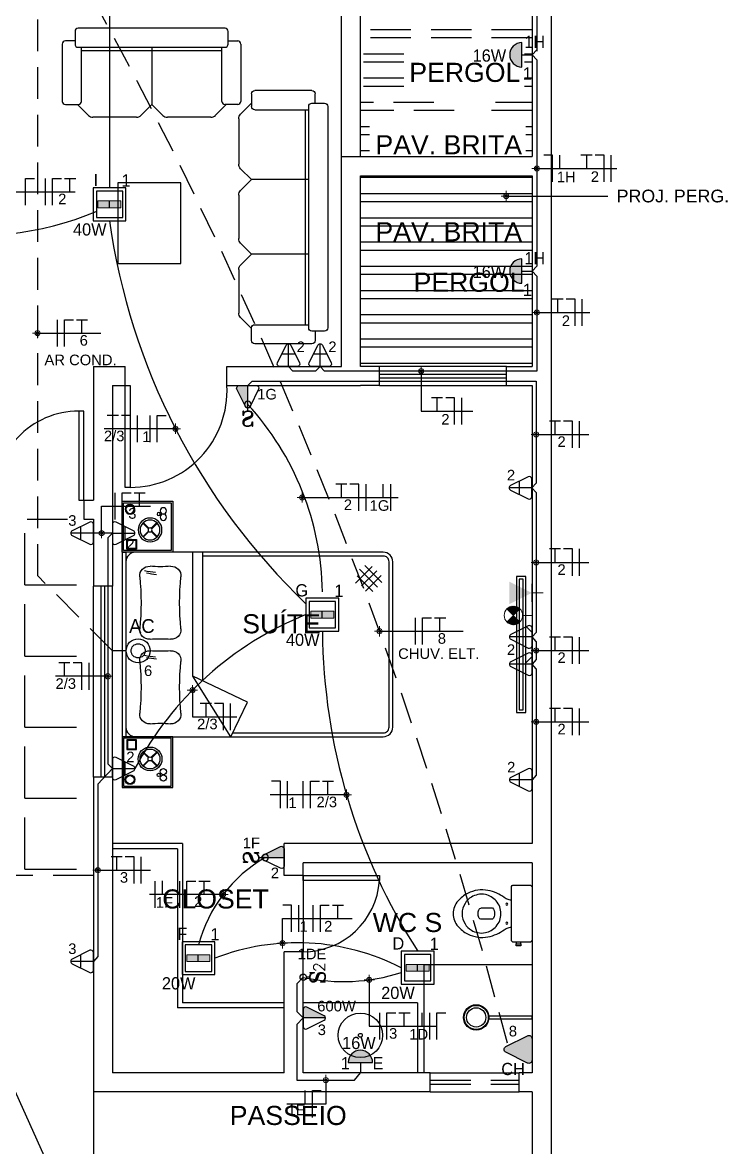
# Model space of a CAD drawing. Header units: millimetres. Extents: x -260 to 5539, y -1903 to 1459.
# Drawn here: x 2393.52 to 2399.07, y 715.05 to 723.89 of the extents above; entities that cross this region are included whole.
import ezdxf
from ezdxf.enums import TextEntityAlignment as Align

# ---------------------------------------------------------------- set-up
doc = ezdxf.new("R2010")
doc.units = ezdxf.units.MM
doc.linetypes.add('HIDDEN', pattern=[9.525, 6.35, -3.175])
doc.linetypes.add('HIDDEN2', pattern=[0.1875, 0.125, -0.0625])
for name, color, linetype in [('-HIDRO', 8, 'Continuous'), ('CABO-ILUM', 3, 'Continuous'), ('CABO.ILUMI.SOLO', 6, 'Continuous'), ('ELÉTRICO', 8, 'Continuous'), ('ESQUADRIA', 2, 'Continuous'), ('FIACAO', 1, 'Continuous'), ('LUMINO', 4, 'Continuous'), ('PONTOS_ELETRICOS', 2, 'Continuous'), ('TUB. AEREA', 5, 'Continuous')]:
    doc.layers.add(name, color=color, linetype=linetype)
doc.layers.add('COTAS', color=53, linetype='Continuous', lineweight=9)
doc.layers.add('LEGENDA', color=7, linetype='Continuous', lineweight=0)
doc.styles.add('ARIAL', font='arial.ttf', dxfattribs={"height": 2})
doc.styles.add('CARIMBO_DADOS', font='arial.ttf', dxfattribs={"height": 0.1})
doc.styles.add('CENTURY', font='GOTHIC.TTF')
doc.styles.add('INTERRUPTOR', font='romant', dxfattribs={"height": 0.6})
doc.linetypes.add('CABO50ESC100', pattern='A,0.4,-0.2,["+",Standard,S=0.2,R=0,X=-0.0666,Y=-0.1],-0.2', length=0.8)
doc.dimstyles.new('COTAS_EXTERNAS', dxfattribs={"dimtxt": 0.1, "dimasz": 0.01, "dimexe": 0, "dimexo": 0, "dimgap": 0.07, "dimtad": 1, "dimzin": 5, "dimdsep": 46, "dimtxsty": 'CARIMBO_DADOS', "dimblk1": 'CIRCULOS', "dimblk2": 'CIRCULOS', "dimsah": 1, "dimcen": 0, "dimse1": 1, "dimse2": 1, "dimclrd": 8, "dimclre": 8, "dimclrt": 230, "dimadec": 0, "dimazin": 0, "dimtfac": 100, "dimtix": 1, "dimtmove": 2, "dimatfit": 3, "dimldrblk": 'CIRCULOS', "dimfxl": 1, "dimtolj": 1, "dimtzin": 5, "dimarcsym": 0})
doc.dimstyles.get("Standard").update_dxf_attribs({"dimtxt": 0.18, "dimasz": 0.18, "dimexe": 0.18, "dimexo": 0.0625, "dimgap": 0.09, "dimtad": 0, "dimtih": 1, "dimtoh": 1, "dimdec": 4, "dimzin": 0, "dimdsep": 46, "dimtxsty": 'Standard', "dimcen": 0.09, "dimadec": 0, "dimazin": 0, "dimtfac": 1, "dimtdec": 4, "dimtofl": 0, "dimtmove": 0, "dimatfit": 3, "dimfxl": 1, "dimtolj": 1, "dimtzin": 0, "dimarcsym": 0})

# ---------------------------------------------------------------- blocks, each defined once
blk = doc.blocks.new('Sofá02_2')
at = {"layer": '-HIDRO'}
for p, q in [((0.5775, 0), (-0.5775, 0)), ((-0.6025, -0.025), (-0.6025, -0.1)), ((0.6025, -0.1), (0.6025, -0.025)), ((-0.7025, -0.125), (-0.7025, -0.575)), ((-0.6025, -0.1), (-0.6775, -0.1)), ((-0.6025, -0.1), (-0.6025, -0.125)), ((-0.5775, -0.15), (0.5775, -0.15)), ((-0.5525, -0.575), (-0.5525, -0.15)), ((-0.5525, -0.175), (0.5525, -0.175)), ((0.0025, -0.15), (0.0025, -0.5993)), ((0.5525, -0.575), (0.5525, -0.15)), ((0.6025, -0.125), (0.6025, -0.1)), ((0.6025, -0.1), (0.6775, -0.1)), ((0.7025, -0.125), (0.7025, -0.575)), ((-0.6775, -0.6), (-0.5775, -0.6)), ((-0.5825, -0.5993), (-0.4964, -0.6854)), ((0.0025, -0.5993), (-0.0836, -0.6854)), ((0.0025, -0.5993), (0.0886, -0.6854)), ((0.5875, -0.5993), (0.5014, -0.6854)), ((0.6775, -0.6), (0.5775, -0.6)), ((-0.1189, -0.7), (-0.4611, -0.7)), ((0.4661, -0.7), (0.1239, -0.7))]:
    blk.add_line(p, q, dxfattribs=at)
for centre, radius, start, end in [((-0.5775, -0.025), 0.025, 90, 180), ((0.5775, -0.025), 0.025, 0, 90), ((-0.6775, -0.125), 0.025, 90, 180), ((-0.5775, -0.125), 0.025, 180, 270), ((0.5775, -0.125), 0.025, 270, 0), ((0.6775, -0.125), 0.025, 0, 90), ((-0.6775, -0.575), 0.025, 180, 270), ((-0.5775, -0.575), 0.025, 270, 0), ((0.5775, -0.575), 0.025, 180, 270), ((0.6775, -0.575), 0.025, 270, 0), ((-0.4611, -0.65), 0.05, 225, 270), ((-0.1189, -0.65), 0.05, 270, 315), ((0.1239, -0.65), 0.05, 225, 270), ((0.4661, -0.65), 0.05, 270, 315)]:
    blk.add_arc(centre, radius, start, end, dxfattribs=at)
blk = doc.blocks.new('Sofá02_3')
at = {"layer": 'ELÉTRICO'}
for p, q in [((0.87, 0), (-0.87, 0)), ((-0.895, -0.025), (-0.895, -0.1)), ((0.895, -0.1), (0.895, -0.025)), ((-0.995, -0.125), (-0.995, -0.575)), ((-0.895, -0.1), (-0.97, -0.1)), ((-0.895, -0.1), (-0.895, -0.125)), ((-0.87, -0.15), (0.87, -0.15)), ((-0.845, -0.575), (-0.845, -0.15)), ((-0.845, -0.175), (0.845, -0.175)), ((-0.29, -0.15), (-0.29, -0.5993)), ((0.295, -0.15), (0.295, -0.5993)), ((0.845, -0.575), (0.845, -0.15)), ((0.895, -0.1), (0.97, -0.1)), ((0.895, -0.125), (0.895, -0.1)), ((0.995, -0.125), (0.995, -0.575)), ((-0.97, -0.6), (-0.8743, -0.6)), ((-0.8743, -0.6), (-0.7889, -0.6854)), ((-0.8743, -0.6), (-0.87, -0.6)), ((-0.29, -0.5993), (-0.3761, -0.6854)), ((-0.29, -0.5993), (-0.2039, -0.6854)), ((0.295, -0.5993), (0.2089, -0.6854)), ((0.295, -0.5993), (0.3811, -0.6854)), ((0.895, -0.6), (0.8096, -0.6854)), ((0.895, -0.6), (0.87, -0.6)), ((0.97, -0.6), (0.895, -0.6)), ((-0.4114, -0.7), (-0.7536, -0.7)), ((0.1736, -0.7), (-0.1686, -0.7)), ((0.7743, -0.7), (0.4164, -0.7))]:
    blk.add_line(p, q, dxfattribs=at)
for centre, radius, start, end in [((-0.87, -0.025), 0.025, 90, 180), ((0.87, -0.025), 0.025, 0, 90), ((-0.97, -0.125), 0.025, 90, 180), ((-0.87, -0.125), 0.025, 180, 270), ((0.87, -0.125), 0.025, 270, 0), ((0.97, -0.125), 0.025, 0, 90), ((-0.97, -0.575), 0.025, 180, 270), ((-0.87, -0.575), 0.025, 270, 0), ((0.87, -0.575), 0.025, 180, 270), ((0.97, -0.575), 0.025, 270, 0), ((-0.7536, -0.65), 0.05, 225, 270), ((-0.4114, -0.65), 0.05, 270, 315), ((-0.1686, -0.65), 0.05, 225, 270), ((0.1736, -0.65), 0.05, 270, 315), ((0.4164, -0.65), 0.05, 225, 270), ((0.7743, -0.65), 0.05, 270, 315)]:
    blk.add_arc(centre, radius, start, end, dxfattribs=at)
blk = doc.blocks.new('CamaCasal03')
at = {"layer": 'ELÉTRICO'}
for p, q in [((0, 0.725), (0.03, 0.725)), ((0, -0.725), (0, 0.725)), ((0.03, -0.725), (0.03, 0.725)), ((0.8563, 0.725), (0.5557, 0.2489)), ((0.8563, 0.725), (0.9866, 0.4548)), ((0.9866, 0.4548), (0.5557, 0.2489)), ((0.6357, 0.2871), (0.6357, -0.725)), ((0.5557, 0.2489), (0.5557, -0.725)), ((1.9734, -0.4155), (1.8489, -0.5401)), ((2.0387, -0.5433), (1.9146, -0.4192)), ((1.968, -0.614), (1.8369, -0.483)), ((2.0088, -0.4509), (1.8691, -0.5905)), ((2.0033, -0.5787), (1.8847, -0.46)), ((2.0441, -0.4862), (1.9099, -0.6205)), ((0, -0.725), (0.03, -0.725))]:
    blk.add_line(p, q, dxfattribs=at)
for points in [[(0.03, 0.65, -0.414214), (0.105, 0.725), (2.055, 0.725, -0.414214), (2.13, 0.65), (2.13, -0.65, -0.414214), (2.055, -0.725), (0.105, -0.725, -0.414214), (0.03, -0.65)], [(0.8707, 0.695), (2.055, 0.695, -0.414214), (2.1, 0.65), (2.1, -0.65, -0.414214), (2.055, -0.695), (0.6357, -0.695, -0.260729)]]:
    blk.add_lwpolyline(points, format="xyb", dxfattribs=at)
for centre, radius, start, end in [((0.2132, 0.5483), 0.075, 84.82719, 186.04557), ((0.301, 1.5181), 0.8988, 264.82719, 275.17281), ((0.3888, 0.5483), 0.075, 353.95443, 95.17281), ((-1.7863, 0.3366), 1.9357, 353.95443, 6.04557), ((2.3883, 0.3366), 1.9357, 173.95443, 186.04557), ((0.2132, 0.1248), 0.075, 173.95443, 275.17281), ((0.3511, -0.7948), 0.8988, 95.55336, 101.22803), ((0.3667, -0.7773), 0.8988, 96.1446, 101.22803), ((0.3888, 0.1248), 0.075, 264.82719, 6.04557), ((0.301, -0.845), 0.8988, 84.82719, 95.17281), ((0.2132, -0.1161), 0.075, 84.82719, 186.04557), ((0.301, 0.8537), 0.8988, 264.82719, 275.17281), ((0.3888, -0.1161), 0.075, 353.95443, 95.17281), ((-1.7863, -0.3279), 1.9357, 353.95443, 6.04557), ((2.3883, -0.3279), 1.9357, 173.95443, 186.04557), ((0.2132, -0.5397), 0.075, 173.95443, 275.17281), ((0.3511, -1.4593), 0.8988, 95.55336, 101.22803), ((0.3667, -1.4418), 0.8988, 96.1446, 101.22803), ((0.301, -1.5094), 0.8988, 84.82719, 95.17281), ((0.3888, -0.5397), 0.075, 264.82719, 6.04557)]:
    blk.add_arc(centre, radius, start, end, dxfattribs=at)
blk = doc.blocks.new('MesaCanto01')
at = {"layer": 'ELÉTRICO'}
for points in [[(0, -0.4), (0.4, -0.4), (0.4, 0), (0, 0)], [(0.0125, -0.3875), (0.3875, -0.3875), (0.3875, -0.0125), (0.0125, -0.0125)], [(0.0425, -0.095), (0.1075, -0.095), (0.1075, -0.03), (0.0425, -0.03)]]:
    blk.add_lwpolyline(points, close=True, dxfattribs=at)
for points in [[(0.0375, -0.1), (0.1125, -0.1), (0.1125, -0.025), (0.0375, -0.025), (0.0375, -0.1)], [(0.2072, -0.1664), (0.1628, -0.122)], [(0.2116, -0.162), (0.1672, -0.1176)], [(0.2288, -0.162), (0.2732, -0.1176)], [(0.2332, -0.1664), (0.2776, -0.122)], [(0.1628, -0.228), (0.2072, -0.1836)], [(0.1672, -0.2324), (0.2116, -0.188)], [(0.2732, -0.2324), (0.2288, -0.188)], [(0.2776, -0.228), (0.2332, -0.1836)]]:
    blk.add_lwpolyline(points, dxfattribs=at)
for centre, radius in [((0.2202, -0.175), 0.0937), ((0.2202, -0.175), 0.0781), ((0.2202, -0.175), 0.0156), ((0.325, -0.275), 0.025), ((0.0625, -0.3375), 0.0375), ((0.0625, -0.3375), 0.0325), ((0.2875, -0.3), 0.0125), ((0.325, -0.325), 0.025)]:
    blk.add_circle(centre, radius, dxfattribs=at)
blk = doc.blocks.new('Bacia01cx')
at = {"layer": 'ELÉTRICO'}
for p, q in [((0.124, -0.2365), (0.088, -0.2365)), ((0.088, -0.2365), (0.088, -0.2525)), ((0.088, -0.2525), (0.106, -0.2525)), ((0.091, -0.225), (0.091, -0.2365)), ((0.106, -0.2525), (0.124, -0.2525)), ((0.121, -0.2365), (0.121, -0.225)), ((0.124, -0.2525), (0.124, -0.2365))]:
    blk.add_line(p, q, dxfattribs=at)
for points in [[(0, 0), (0, -0.207, 0.418036), (0.018, -0.225), (0.1435, -0.225, 0.424217), (0.1625, -0.207), (0.1625, 0.2066, 0.430132), (0.1435, 0.225), (0.121, 0.225), (0.091, 0.225), (0.018, 0.225, 0.418036), (0, 0.207)], [(0.2445, 0, -0.18052), (0.282, 0.1, -0.167158), (0.367, 0.1495, -0.1), (0.427, 0.1495, -0.096291), (0.477, 0.13, -0.13332), (0.527, 0.081, -0.150886), (0.5505, 0, -0.150886), (0.527, -0.081, -0.13332), (0.477, -0.13, -0.096291), (0.427, -0.1495, -0.1), (0.367, -0.1495, -0.167158), (0.282, -0.1, -0.18052)], [(0.419, 0.03, 0.276984), (0.397, 0.0445), (0.312, 0.0445, 0.393258), (0.312, -0.0445), (0.397, -0.0445, 0.276984), (0.419, -0.03, 0.2)]]:
    blk.add_lwpolyline(points, format="xyb", close=True, dxfattribs=at)
blk.add_lwpolyline([(0.1625, 0.1028), (0.187, 0.1105, 0.060779), (0.22, 0.1265, -0.06199), (0.277, 0.1605, -0.067868), (0.347, 0.1825, -0.08648), (0.427, 0.1845, -0.085166), (0.507, 0.159, -0.098298), (0.582, 0.1, -0.182004), (0.62, 0, -0.182004), (0.582, -0.1, -0.098298), (0.507, -0.159, -0.085166), (0.427, -0.1845, -0.08648), (0.347, -0.1825, -0.067868), (0.277, -0.1605, -0.06199), (0.22, -0.1265, 0.060779), (0.187, -0.1105), (0.1625, -0.1028)], format="xyb", dxfattribs=at)
for centre in [(0.1977, 0.075), (0.1977, -0.075)]:
    blk.add_circle(centre, 0.0075, dxfattribs=at)
blk = doc.blocks.new('CIRCULOS')
at = {"layer": 'COTAS'}
for p, q in [((-4, 0), (4, 0)), ((0, 4), (0, -4))]:
    blk.add_line(p, q, dxfattribs=at)
for radius in [2, 1]:
    blk.add_circle((0, 0), radius, dxfattribs=at)
blk = doc.blocks.new('T_tm')
at = {"layer": 'PONTOS_ELETRICOS'}
blk.add_hatch(color=256, dxfattribs=at).paths.add_polyline_path([(0.1751, -0.0179, 0.284079), (0.1862, 0), (0.0109, 0), (0.0109, -0.0676, 0.557537), (0.0398, -0.0855)])
blk.add_line((0.1862, 0), (0.0109, 0), dxfattribs=at)
blk.add_lwpolyline([(0.0109, -0.0676), (0.0109, 0.0676, -0.557537), (0.0398, 0.0855), (0.1751, 0.0179, -0.618034), (0.1751, -0.0179), (0.0398, -0.0855, -0.557537)], format="xyb", close=True, dxfattribs=at)
blk = doc.blocks.new('aran')
h = blk.add_hatch(color=256)
h.set_gradient(color1=(87, 87, 255), color2=(71, 71, 255), tint=1)
h.paths.add_polyline_path([(966.6286, -263.7091, 1), (966.6286, -263.5491)])
for p, q in [((966.6286, -263.5491), (966.6286, -263.7091)), ((966.5754, -263.6291), (966.5622, -263.6291)), ((966.6286, -263.6291), (966.5754, -263.6291))]:
    blk.add_line(p, q)
blk.add_arc((966.6286, -263.6291), 0.08, 270, 90)
blk = doc.blocks.new('I_i2')
at = {"layer": 'PONTOS_ELETRICOS'}
blk.add_line((0, -0.065), (0, -0.032), dxfattribs=at)
blk.add_circle((0, 0), 0.0317, dxfattribs=at)
at = {"layer": 'PONTOS_ELETRICOS', "style": 'INTERRUPTOR'}
blk.add_text('S', height=0.15, dxfattribs=at).set_placement((0, -0.14), align=Align.MIDDLE)
blk.add_text('2', height=0.113, dxfattribs=at).set_placement((0.051, -0.213))
blk = doc.blocks.new('1pl')
h = blk.add_hatch(color=256)
h.set_gradient(color1=(0, 0, 255), color2=(0, 0, 255), tint=1)
h.paths.add_polyline_path([(968.8636, -272.3458), (968.8636, -272.3899), (968.9391, -272.3899), (968.9391, -272.3458)])
h.paths.add_polyline_path([(968.788, -272.3899), (968.8636, -272.3899), (968.8636, -272.3458), (968.788, -272.3458)])
blk.add_line((968.8636, -272.3899), (968.8636, -272.3458))
at = {"layer": 'LUMINO', "lineweight": 20}
for p, q in [((968.788, -272.3458), (968.9391, -272.3458)), ((968.788, -272.3899), (968.788, -272.3458)), ((968.9391, -272.3899), (968.788, -272.3899)), ((968.9391, -272.3458), (968.9391, -272.3899))]:
    blk.add_line(p, q, dxfattribs=at)
at = {"layer": 'LUMINO'}
for points in [[(968.9705, -272.4759), (968.7545, -272.4759), (968.7545, -272.2599), (968.9705, -272.2599)], [(968.9489, -272.4543), (968.7761, -272.4543), (968.7761, -272.2815), (968.9489, -272.2815)]]:
    blk.add_lwpolyline(points, close=True, dxfattribs=at)
blk = doc.blocks.new('T_ta')
at = {"layer": 'PONTOS_ELETRICOS'}
blk.add_hatch(color=256, dxfattribs=at).paths.add_polyline_path([(0.0362, 0.1069, 0.557537), (0, 0.0845), (0, -0.0845, 0.557537), (0.0362, -0.1069), (0.2053, -0.0224, 0.618034), (0.2053, 0.0224)])
blk.add_lwpolyline([(0, -0.0845), (0, 0.0845, -0.557537), (0.0362, 0.1069), (0.2053, 0.0224, -0.618034), (0.2053, -0.0224), (0.0362, -0.1069, -0.557537)], format="xyb", close=True, dxfattribs=at)
blk = doc.blocks.new('*X17')
at = {"color": 0}
for p, q in [((340.7, 364.6), (342.9, 366.7)), ((341.1, 364.1), (344.4, 367.4)), ((341.6, 363.7), (345.6, 367.7)), ((342, 363.2), (346.6, 367.8)), ((342.5, 362.8), (347.5, 367.8)), ((342.9, 362.3), (348.3, 367.8)), ((343.3, 361.9), (349.1, 367.7)), ((343.8, 361.5), (349.9, 367.5)), ((344.2, 361), (350.5, 367.3)), ((344.7, 360.6), (351.2, 367.1)), ((345.1, 360.1), (351.8, 366.8)), ((345.6, 359.7), (352.4, 366.5)), ((346, 359.3), (352.9, 366.2)), ((346.4, 358.8), (353.4, 365.8)), ((340.7, 350.4), (347.8, 357.5)), ((341.2, 350), (348.2, 357)), ((341.7, 349.6), (348.6, 356.6)), ((342.2, 349.3), (349.1, 356.2)), ((342.8, 349), (349.5, 355.7)), ((343.4, 348.7), (350, 355.3)), ((344, 348.4), (350.4, 354.8)), ((344.7, 348.2), (350.9, 354.4)), ((345.4, 348), (351.3, 353.9)), ((346.1, 347.9), (351.7, 353.5)), ((346.9, 358.4), (353.9, 365.4)), ((347.3, 357.9), (354.4, 365)), ((347, 347.8), (352.2, 353.1)), ((347.8, 347.8), (352.6, 352.6)), ((348.8, 347.9), (353.1, 352.2)), ((349.9, 348.1), (353.5, 351.7)), ((351.2, 348.6), (353.9, 351.3)), ((353.2, 349.7), (354.4, 350.9))]:
    blk.add_line(p, q, dxfattribs=at)
blk = doc.blocks.new('*U19', base_point=(4832.9, -1517.2))
for p, q in [((4859.9, -1524.3), (4845.8, -1510.1)), ((4859.9, -1510.1), (4845.8, -1524.3)), ((4842.9, -1517.2), (4832.9, -1517.2))]:
    blk.add_line(p, q)
blk.add_circle((4852.9, -1517.2), 10)
blk.add_blockref('*X17', (4505.4, -1875))
blk = doc.blocks.new('*U18', base_point=(4832.86, -1417.19))
for p, q in [((4842.86, -1425.19), (4842.86, -1409.19)), ((4842.86, -1417.19), (4832.86, -1417.19))]:
    blk.add_line(p, q)
blk.add_trace([(4842.86, -1417.19), (4862.86, -1427.19), (4862.86, -1407.19)])
blk = doc.blocks.new('*U21', base_point=(4832.86, -1117.19))
blk.add_line((4842.86, -1117.19), (4832.86, -1117.19))
blk.add_lwpolyline([(4846.53, -1117.19, -0.198912), (4848.02, -1113.58, -0.198912), (4851.62, -1112.09, -0.198912), (4855.23, -1113.58, -0.198912), (4856.72, -1117.19, -0.198912), (4855.23, -1120.79, -0.198912), (4851.62, -1122.28, -0.198912), (4848.02, -1120.79, -0.198912), (4846.53, -1117.19)], format="xyb")
blk.add_circle((4851.62, -1117.19), 8.76)
at = {"color": 2}
blk.add_text('AC', height=10, dxfattribs=at).set_placement((4854.33, -1099.2), align=Align.MIDDLE_CENTER)
blk = doc.blocks.new('asdfae33')
at = {"layer": 'PONTOS_ELETRICOS'}
for p, q in [((0, 0), (-0.1783, 0)), ((-0.0982, 0.0526), (-0.0982, -0.0526))]:
    blk.add_line(p, q, dxfattribs=at)
blk.add_lwpolyline([(0, 0.0688), (0, -0.0688, -0.557537), (-0.0294, -0.087), (-0.167, -0.0182, -0.618034), (-0.167, 0.0182), (-0.0294, 0.087, -0.557537)], format="xyb", close=True, dxfattribs=at)
blk = doc.blocks.new('I_i1')
at = {"layer": 'PONTOS_ELETRICOS'}
blk.add_line((-0.0001, -0.0798), (-0.0001, -0.0534), dxfattribs=at)
blk.add_circle((-0.0001, -0.028), 0.0254, dxfattribs=at)
at = {"layer": 'PONTOS_ELETRICOS', "style": 'INTERRUPTOR'}
blk.add_text('S', height=0.12, dxfattribs=at).set_placement((-0.0005, -0.1399), align=Align.MIDDLE)
blk = doc.blocks.new('f_fnt')
at = {"layer": 'FIACAO', "color": 4}
for points in [[(-0.08, -0.15), (-0.08, 0.15)], [(0, -0.15), (0, 0.15), (0.1, 0.15)], [(0.135, 0.15), (0.26, 0.15)], [(0.195, 0), (0.195, 0.15)]]:
    blk.add_lwpolyline(points, dxfattribs=at)
blk = doc.blocks.new('f_nr')
at = {"layer": 'FIACAO', "color": 4}
for points in [[(-0.041, 0), (-0.041, 0.151)], [(0.041, -0.149), (0.041, 0.151), (0.141, 0.151)]]:
    blk.add_lwpolyline(points, dxfattribs=at)
blk = doc.blocks.new('Chuveiro01')
at = {"layer": 'ELÉTRICO'}
for p, q in [((0.01, 0), (-0.01, 0)), ((-0.01, 0), (-0.01, -0.3396)), ((0.01, -0.3396), (0.01, 0))]:
    blk.add_line(p, q, dxfattribs=at)
for radius in [0.1, 0.095, 0.0758]:
    blk.add_circle((0, -0.4391), radius, dxfattribs=at)

msp = doc.modelspace()

# ---------------------------------------------------------------- hatches: boundary and pattern name
at = {"layer": '-HIDRO', "linetype": 'HIDDEN', "ltscale": 0.05}
h = msp.add_hatch(dxfattribs=at)
h.set_pattern_fill('ANSI32', color=256, scale=0.02, angle=135, style=0)
h.set_pattern_definition([(180, (-1731.11827, 548.94129), (-1e-17, -0.1905), []), (180, (-1731.18177, 549.00479), (-1e-17, -0.1905), [])])
h.paths.add_polyline_path([(2397.529, 722.6902), (2396.179, 722.6902), (2396.179, 721.1902), (2397.529, 721.1902)])
at = {"layer": '-HIDRO', "ltscale": 0.05}
h = msp.add_hatch(dxfattribs=at)
h.set_pattern_fill('ANGLE', color=256, scale=0.08, style=0)
h.set_pattern_definition([(0, (-1846.07673, 549.5982), (0, 0.5588), [0.4064, -0.1524]), (90, (-1846.07673, 549.5982), (-0.5588, 3e-17), [0.4064, -0.1524])])
h.paths.add_polyline_path([(2390.829, 719.9902), (2394.079, 719.9902), (2394.079, 717.1902), (2390.829, 717.1902)])

# ---------------------------------------------------------------- linework, layer by layer
for p, q in [((2397.679, 733.1402), (2397.679, 708.1402)), ((2396.029, 722.8402), (2396.029, 724.4402)), ((2396.179, 722.8402), (2396.179, 724.4402)), ((2397.529, 724.4402), (2397.529, 722.8402)), ((2396.029, 722.8402), (2397.529, 722.8402)), ((2396.029, 721.1902), (2396.029, 722.8402)), ((2396.179, 722.6902), (2397.529, 722.6902)), ((2396.179, 721.1902), (2396.179, 722.6902)), ((2397.529, 722.6902), (2397.529, 721.1902)), ((2394.079, 721.1902), (2394.079, 720.1402)), ((2394.079, 721.1902), (2394.329, 721.1902)), ((2394.329, 721.0402), (2394.329, 721.1902)), ((2395.129, 721.1902), (2396.029, 721.1902)), ((2395.129, 721.0402), (2395.129, 721.1902)), ((2396.329, 721.1902), (2396.179, 721.1902)), ((2396.329, 721.0402), (2396.329, 721.1902)), ((2397.329, 721.1902), (2396.329, 721.1902)), ((2397.329, 721.0402), (2397.329, 721.1902)), ((2397.329, 721.1902), (2397.529, 721.1902)), ((2397.529, 721.1902), (2397.529, 721.1902)), ((2396.329, 721.1302), (2397.329, 721.1302)), ((2396.329, 721.1002), (2397.329, 721.1002)), ((2394.229, 721.0402), (2394.229, 719.4639)), ((2394.229, 721.0402), (2394.329, 721.0402)), ((2395.129, 721.0402), (2396.179, 721.0402)), ((2396.329, 721.0402), (2396.179, 721.0402)), ((2396.329, 721.0402), (2397.329, 721.0402)), ((2397.329, 721.0402), (2397.529, 721.0402)), ((2397.529, 721.0402), (2397.529, 717.4402)), ((2397.529, 721.0402), (2397.529, 721.0402)), ((2394.004, 720.1402), (2394.079, 720.1402)), ((2394.004, 720.1402), (2394.004, 719.9902)), ((2394.004, 719.9902), (2394.079, 719.9902)), ((2394.079, 719.9902), (2394.079, 719.4639)), ((2394.229, 719.4639), (2394.079, 719.4639)), ((2394.079, 717.9639), (2394.079, 719.4639)), ((2394.139, 717.9639), (2394.139, 719.4639)), ((2394.169, 717.9639), (2394.169, 719.4639)), ((2394.229, 717.9639), (2394.229, 719.4639)), ((2394.079, 717.9639), (2394.079, 715.4902)), ((2394.229, 717.9639), (2394.079, 717.9639)), ((2394.229, 717.9639), (2394.229, 715.6402)), ((2394.779, 717.4402), (2394.229, 717.4402)), ((2394.779, 717.4402), (2394.779, 716.1902)), ((2395.579, 717.1902), (2395.579, 717.4402)), ((2397.529, 717.4402), (2395.579, 717.4402)), ((2394.739, 717.4002), (2394.229, 717.4002)), ((2394.739, 717.4002), (2394.739, 716.1502)), ((2395.729, 717.1902), (2395.729, 717.2902)), ((2397.529, 717.2902), (2395.729, 717.2902)), ((2397.529, 717.2902), (2397.529, 715.6402)), ((2395.729, 717.1902), (2395.579, 717.1902)), ((2395.729, 717.1902), (2395.729, 716.5902)), ((2395.579, 715.6402), (2395.579, 716.5902)), ((2395.729, 716.5902), (2395.579, 716.5902)), ((2395.729, 715.6402), (2395.729, 716.5902)), ((2396.679, 716.4902), (2396.679, 715.6402)), ((2396.679, 716.4902), (2397.529, 716.4902)), ((2395.579, 716.1502), (2394.739, 716.1502)), ((2395.579, 716.1902), (2394.779, 716.1902)), ((2396.629, 716.1902), (2395.729, 716.1902)), ((2396.629, 716.1902), (2396.629, 715.6402)), ((2395.579, 715.6402), (2394.229, 715.6402)), ((2396.729, 715.6402), (2395.729, 715.6402)), ((2396.729, 715.4902), (2396.729, 715.6402)), ((2396.729, 715.6402), (2397.429, 715.6402)), ((2397.529, 715.6402), (2397.429, 715.6402)), ((2397.429, 715.4902), (2397.429, 715.6402)), ((2396.729, 715.4902), (2394.079, 715.4902)), ((2394.079, 715.4902), (2394.079, 714.8902)), ((2396.729, 715.4902), (2397.429, 715.4902)), ((2397.529, 715.4902), (2397.429, 715.4902)), ((2397.529, 715.4902), (2397.529, 708.6402))]:
    msp.add_line(p, q, dxfattribs=at)
at = {"layer": '-HIDRO', "linetype": 'HIDDEN', "ltscale": 0.05}
for p, q in [((2397.529, 723.8368), (2396.179, 723.8368)), ((2397.529, 723.7733), (2396.179, 723.7733)), ((2396.5218, 723.6463), (2396.179, 723.6463)), ((2397.529, 723.6463), (2397.4702, 723.6463)), ((2396.5218, 723.5828), (2396.179, 723.5828)), ((2397.529, 723.5828), (2397.4702, 723.5828)), ((2396.5218, 723.4558), (2396.179, 723.4558)), ((2397.529, 723.4558), (2397.4702, 723.4558)), ((2396.5218, 723.3923), (2396.179, 723.3923)), ((2397.529, 723.3923), (2397.4702, 723.3923)), ((2396.7571, 723.2653), (2396.179, 723.2653)), ((2396.9174, 723.2018), (2396.179, 723.2018)), ((2397.529, 723.2018), (2397.1963, 723.2018)), ((2397.529, 723.2653), (2397.2418, 723.2653)), ((2396.2516, 723.0748), (2396.179, 723.0748)), ((2396.2516, 723.0113), (2396.179, 723.0113)), ((2397.529, 723.0748), (2397.4797, 723.0748)), ((2397.529, 723.0113), (2397.4797, 723.0113)), ((2396.2516, 722.8843), (2396.179, 722.8843)), ((2397.529, 722.8843), (2397.4797, 722.8843)), ((2392.604, 719.9902), (2394.004, 719.9902)), ((2394.079, 717.1902), (2390.829, 717.1902)), ((2396.729, 715.5802), (2397.429, 715.5802)), ((2396.729, 715.5502), (2397.429, 715.5502))]:
    msp.add_line(p, q, dxfattribs=at)
at = {"layer": '-HIDRO'}
for p, q in [((2397.479, 719.1491), (2397.529, 719.1006)), ((2397.529, 718.9109), (2397.529, 719.1006)), ((2397.479, 718.8625), (2397.529, 718.9109))]:
    msp.add_line(p, q, dxfattribs=at)
for points in [[(2394.2712, 722.0009), (2394.7667, 722.0009), (2394.7667, 722.6334), (2394.2712, 722.6334)], [(2397.479, 719.5395), (2397.4078, 719.5395), (2397.4078, 718.472), (2397.479, 718.472)], [(2397.459, 719.5195), (2397.4278, 719.5195), (2397.4278, 718.492), (2397.459, 718.492)]]:
    msp.add_lwpolyline(points, close=True, dxfattribs=at)
at = {"layer": '-HIDRO', "ltscale": 0.05}
for points in [[(2394.329, 721.0402), (2394.369, 721.0402), (2394.369, 720.2402), (2394.329, 720.2402)], [(2393.964, 720.1402), (2394.004, 720.1402), (2394.004, 720.8402), (2393.964, 720.8402)], [(2395.729, 717.1902), (2396.329, 717.1902), (2396.329, 717.1502), (2395.729, 717.1502)]]:
    msp.add_lwpolyline(points, close=True, dxfattribs=at)
for radius in [0.175, 0.015]:
    msp.add_circle((2396.179, 715.934), radius, dxfattribs=at)
for centre, radius, start, end in [((2394.369, 721.0012), 0.761, 270, 2.9376), ((2393.964, 720.1791), 0.6611, 90, 183.36937), ((2395.729, 717.1917), 0.6014, 270, 356.05013)]:
    msp.add_arc(centre, radius, start, end, dxfattribs=at)
at = {"layer": 'CABO-ILUM'}
for p, q in [((2394.2052, 725.4356), (2394.2052, 722.5948)), ((2397.5675, 724.4906), (2397.5675, 723.6694)), ((2397.529, 723.6402), (2397.5675, 723.6788)), ((2397.529, 723.6402), (2397.5675, 723.6017)), ((2397.5675, 723.6017), (2397.5675, 721.9788)), ((2397.529, 721.9402), (2397.5675, 721.9788)), ((2397.529, 721.9402), (2397.5675, 721.9017)), ((2397.5675, 721.9017), (2397.5675, 721.1546)), ((2395.6128, 721.1902), (2395.6484, 721.1546)), ((2395.8264, 721.1546), (2395.6484, 721.1546)), ((2395.862, 721.1902), (2395.8264, 721.1546)), ((2395.862, 721.1902), (2395.8976, 721.1546)), ((2397.5675, 721.1546), (2395.8976, 721.1546)), ((2395.3263, 721.0762), (2395.2929, 721.0402)), ((2395.3263, 721.0762), (2397.5624, 721.0762)), ((2397.5624, 721.0762), (2397.5624, 720.2748)), ((2397.5624, 720.2748), (2397.5275, 720.2372)), ((2397.5624, 720.1996), (2397.5275, 720.2372)), ((2397.5624, 720.1996), (2397.5624, 719.1007)), ((2394.2275, 719.8807), (2394.079, 719.8807)), ((2394.2275, 719.8807), (2394.1925, 719.8431)), ((2394.1925, 719.8431), (2394.1925, 718.0684)), ((2397.5624, 719.1007), (2397.529, 719.0647)), ((2397.5624, 719.0287), (2397.529, 719.0647)), ((2397.5624, 719.0287), (2397.5624, 718.8868)), ((2397.5624, 718.8868), (2397.529, 718.8508)), ((2397.5624, 718.8148), (2397.529, 718.8508)), ((2397.5624, 718.8148), (2397.5624, 717.978)), ((2394.2275, 718.0307), (2394.1925, 718.0684)), ((2394.2275, 718.0307), (2394.1139, 717.9084)), ((2397.5624, 717.978), (2397.529, 717.942)), ((2394.1139, 717.9084), (2394.1139, 716.5528)), ((2394.1139, 716.5528), (2394.079, 716.5152))]:
    msp.add_line(p, q, dxfattribs=at)
for points in [[(2395.7297, 716.3902), (2395.679, 716.3395), (2395.679, 716.12), (2395.729, 716.07), (2395.679, 716.02), (2395.679, 715.5821)], [(2395.679, 715.5821), (2396.1331, 715.5821), (2396.179, 715.6402)]]:
    msp.add_lwpolyline(points, dxfattribs=at)
for centre, radius, start, end in [((2393.154, 724.6823), 2.4626, 259.54773, 292.63103), ((2399.3133, 723.0572), 5.1588, 188.04067, 226.32218), ((2393.6525, 719.3845), 2.228, 0.90797, 42.58576), ((2396.735, 716.7931), 2.6377, 111.91316, 152.0172), ((2400.6131, 719.1519), 4.7331, 180.49992, 212.70077), ((2395.9941, 716.3566), 1.1262, 120.00632, 165.21827), ((2395.6837, 714.8612), 1.8, 63.01083, 111.13102), ((2396.0438, 717.8497), 1.4937, 257.83463, 287.80951)]:
    msp.add_arc(centre, radius, start, end, dxfattribs=at)
at = {"layer": 'CABO.ILUMI.SOLO', "color": 5, "linetype": 'HIDDEN2', "ltscale": 2}
for p, q in [((2393.6407, 719.544), (2393.6407, 724.647)), ((2394.229, 718.9557), (2393.6407, 719.544))]:
    msp.add_line(p, q, dxfattribs=at)
msp.add_arc((2362.9473, 706.9723), 35.5208, 14.51137, 33.55439, dxfattribs=at)
at = {"layer": 'FIACAO', "color": 4}
for points in [[(2393.5453, 722.4589), (2393.5453, 722.6689), (2393.6153, 722.6689)], [(2394.5241, 720.5966), (2394.5241, 720.8066)], [(2394.5801, 720.5966), (2394.5801, 720.8066), (2394.6501, 720.8066)], [(2396.3578, 720.1604), (2396.3578, 720.266)], [(2396.4177, 720.056), (2396.4177, 720.266)], [(2395.5507, 717.7201), (2395.5507, 717.9301), (2395.4807, 717.9301)], [(2395.6067, 717.7201), (2395.6067, 717.9301)], [(2394.5634, 716.9364), (2394.5634, 717.1464)], [(2394.6233, 717.0414), (2394.6233, 717.147)], [(2395.6379, 716.7472), (2395.6379, 716.9572), (2395.5679, 716.9572)], [(2395.6939, 716.7472), (2395.6939, 716.9572)], [(2396.6648, 716.0051), (2396.6648, 716.1106)], [(2396.7247, 715.9006), (2396.7247, 716.1106)], [(2396.7807, 715.9006), (2396.7807, 716.1106), (2396.8507, 716.1106)]]:
    msp.add_lwpolyline(points, dxfattribs=at)
at = {"layer": 'PONTOS_ELETRICOS'}
for p, q in [((2397.4292, 720.1846), (2397.4292, 720.2898)), ((2397.5275, 720.2372), (2397.3492, 720.2372)), ((2393.9807, 719.8281), (2393.9807, 719.9333)), ((2394.079, 719.8807), (2393.9007, 719.8807)), ((2397.4307, 719.0121), (2397.4307, 719.1173)), ((2397.529, 719.0647), (2397.3507, 719.0647)), ((2397.529, 718.8508), (2397.3507, 718.8508)), ((2397.4307, 718.7983), (2397.4307, 718.9034)), ((2397.4307, 717.8895), (2397.4307, 717.9946)), ((2397.529, 717.942), (2397.3507, 717.942)), ((2393.9807, 716.4626), (2393.9807, 716.5678)), ((2394.079, 716.5152), (2393.9007, 716.5152))]:
    msp.add_line(p, q, dxfattribs=at)
for points in [[(2397.5275, 720.1684), (2397.5275, 720.306, 0.557537), (2397.498, 720.3242), (2397.3604, 720.2554, 0.618034), (2397.3604, 720.219), (2397.498, 720.1502, 0.557537)], [(2394.079, 719.8119), (2394.079, 719.9495, 0.557537), (2394.0495, 719.9677), (2393.912, 719.8989, 0.618034), (2393.912, 719.8625), (2394.0495, 719.7937, 0.557537)], [(2397.529, 718.9959), (2397.529, 719.1335, 0.557537), (2397.4995, 719.1517), (2397.362, 719.0829, 0.618034), (2397.362, 719.0465), (2397.4995, 718.9777, 0.557537)], [(2397.529, 718.7821), (2397.529, 718.9196, 0.557537), (2397.4995, 718.9378), (2397.362, 718.869, 0.618034), (2397.362, 718.8327), (2397.4995, 718.7639, 0.557537)], [(2397.529, 717.8732), (2397.529, 718.0108, 0.557537), (2397.4995, 718.029), (2397.362, 717.9602, 0.618034), (2397.362, 717.9238), (2397.4995, 717.8551, 0.557537)], [(2394.079, 716.4464), (2394.079, 716.584, 0.557537), (2394.0495, 716.6022), (2393.912, 716.5334, 0.618034), (2393.912, 716.497), (2394.0495, 716.4282, 0.557537)]]:
    msp.add_lwpolyline(points, format="xyb", close=True, dxfattribs=at)
at = {"layer": 'TUB. AEREA', "linetype": 'CABO50ESC100', "ltscale": 0.5}
msp.add_line((2396.548, 708.6402), (2393.0365, 716.4404), dxfattribs=at)

# ---------------------------------------------------------------- block references
at = {"layer": '-HIDRO'}
for name, p in [('Sofá02_2', (2394.5363, 723.8494)), ('MesaCanto01', (2394.304, 718.2808))]:
    msp.add_blockref(name, p, dxfattribs=at)
at = {"layer": '-HIDRO', "xscale": -1}
for name, p, rotation in [('Sofá02_3', (2395.9223, 722.364), 270), ('MesaCanto01', (2394.304, 719.7308), 180), ('CamaCasal03', (2394.304, 719.0058), 180)]:
    msp.add_blockref(name, p, dxfattribs=dict(at, rotation=rotation))
msp.add_blockref('Bacia01cx', (2397.529, 716.8902), dxfattribs=at)
at = {"layer": '-HIDRO', "rotation": 270}
msp.add_blockref('Chuveiro01', (2397.529, 716.0745), dxfattribs=at)
at = {"layer": 'CABO-ILUM', "yscale": 0.6999999999999993, "zscale": 0.7}
for p, xscale in [((2397.7198, 722.7468), -0.6999999999998181), ((2395.7723, 715.3933), 0.6999999999998181)]:
    msp.add_blockref('f_nr', p, dxfattribs=dict(at, xscale=xscale))
at = {"layer": 'CABO-ILUM', "rotation": 269.9999999997394}
for p in [(2395.6128, 721.1902), (2395.862, 721.1902)]:
    msp.add_blockref('asdfae33', p, dxfattribs=at)
at = {"layer": 'CABO-ILUM', "xscale": -1}
for p in [(2394.2275, 719.8807), (2394.2275, 718.0307)]:
    msp.add_blockref('asdfae33', p, dxfattribs=at)
at = {"layer": 'CABO.ILUMI.SOLO'}
for name, p, rotation in [('T_tm', (2395.2929, 721.0511), 270), ('T_tm', (2395.5899, 717.3318), 180), ('T_ta', (2397.529, 715.8228), 180)]:
    msp.add_blockref(name, p, dxfattribs=dict(at, rotation=rotation))
at = {"layer": 'CABO.ILUMI.SOLO', "xscale": -1}
for name, p, rotation in [('I_i1', (2395.2928, 720.9202), 359.9999999935904), ('I_i1', (2395.4589, 717.3319), 269.9999999935904), ('T_tm', (2395.7181, 716.07), 180)]:
    msp.add_blockref(name, p, dxfattribs=dict(at, rotation=rotation))
at = {"layer": 'CABO.ILUMI.SOLO', "xscale": 0.8000000000001819, "yscale": 0.8000000000001819, "zscale": 0.8, "rotation": 90}
msp.add_blockref('I_i2', (2395.7297, 716.3902), dxfattribs=at)
at = {"layer": 'ESQUADRIA', "lineweight": 20, "xscale": 0.01082946271526453, "yscale": 0.01082946271526453, "zscale": 0.01082946271466767}
msp.add_blockref('*U21', (2394.2275, 718.9557), dxfattribs=at)
at = {"layer": 'FIACAO'}
for p, xscale, yscale, zscale in [((2398.0955, 722.7468), -0.6999999999998181, 0.7000000000000028, 0.7), ((2393.7571, 722.5639), 0.6999999999998181, 0.6999999999998181, 0.6999999999998181), ((2397.8675, 721.6142), -0.6999999999998181, 0.7000000000000028, 0.7), ((2393.8513, 721.4528), 0.6999999999998181, 0.7000000000000028, 0.7), ((2396.9199, 720.8394), -0.6999999999998181, 0.7000000000000028, 0.7), ((2394.3692, 720.7016), -0.6999999999998181, 0.6999999999998181, 0.6999999999998181), ((2397.8477, 720.657), -0.6999999999998181, 0.6999999999998181, 0.6999999999998181), ((2396.167, 720.161), -0.6999999999998181, 0.6999999999998181, 0.6999999999998181), ((2394.3047, 720.0923), 0.6999999999998181, 0.6999999999998181, 0.6999999999998181), ((2397.8477, 719.6512), -0.6999999999998181, 0.6999999999998181, 0.6999999999998181), ((2396.6683, 719.1097), 0.6999999999998181, 0.7000000000000028, 0.7), ((2397.8477, 718.9588), -0.6999999999998181, 0.6999999999998181, 0.6999999999998181), ((2393.9882, 718.7554), -0.6999999999998181, 0.6999999999998181, 0.6999999999998181), ((2395.1017, 718.4377), -0.6999999999998181, 0.6999999999998181, 0.6999999999998181), ((2397.8477, 718.3975), -0.6999999999998181, 0.6999999999998181, 0.6999999999998181), ((2395.7859, 717.8251), 0.6999999999998181, 0.6999999999998181, 0.6999999999998181), ((2394.3992, 717.2316), -0.6999999999998181, 0.6999999999998181, 0.6999999999998181), ((2394.814, 717.0414), 0.6999999999998181, 0.6999999999998181, 0.6999999999998181), ((2395.8645, 716.8522), 0.6999999999998181, 0.6999999999998181, 0.6999999999998181), ((2396.3877, 716.0056), 0.6999999999998181, 0.6999999999998181, 0.6999999999998181)]:
    msp.add_blockref('f_fnt', p, dxfattribs=dict(at, xscale=xscale, yscale=yscale, zscale=zscale))
at = {"layer": 'LEGENDA', "rotation": 180}
for name, p, xscale, yscale, zscale in [('*U18', (2397.6162, 719.4108), 0.008871495856510592, 0.008871495856055844, 0.008871495855855756), ('*U19', (2397.5275, 719.2338), 0.007258489351443131, 0.007258489350988384, 0.007258489350839919)]:
    msp.add_blockref(name, p, dxfattribs=dict(at, xscale=xscale, yscale=yscale, zscale=zscale))
at = {"layer": 'LUMINO', "xscale": 1.199999999999818, "yscale": 1.199999999999818}
for p, zscale, rotation in [((3557.4036, 407.2853), 1.199999999999818, 180), ((3557.4036, 405.5853), 1.199999999999818, 180), ((2079.824, -444.2343), 1.2, 90)]:
    msp.add_blockref('aran', p, dxfattribs=dict(at, zscale=zscale, rotation=rotation))
at = {"layer": 'LUMINO', "xscale": -1.199999999999818, "yscale": 1.199999999999818, "zscale": 1.199999999999818}
for p in [(3556.8403, 1049.3066), (3558.5153, 1046.0816), (3557.5403, 1043.3817), (3559.2653, 1043.3067)]:
    msp.add_blockref('1pl', p, dxfattribs=at)

# ---------------------------------------------------------------- texts
at = {"layer": '-HIDRO', "char_height": 0.15, "attachment_point": 5, "style": 'CARIMBO_DADOS'}
for s, insert in [('PERGOL', (2397.0003, 723.5011)), ('PAV. BRITA', (2396.8737, 722.9333)), ('PAV. BRITA', (2396.8737, 722.2498)), ('PERGOL', (2397.034, 721.8514)), ('SUÍTE', (2395.5581, 719.1673)), ('CLOSET', (2395.0392, 717.0046)), ('WC S', (2396.5492, 716.8196)), ('PASSEIO', (2395.6112, 715.303))]:
    msp.add_mtext(s, dxfattribs=dict(at, insert=insert))
at = {"layer": '-HIDRO', "ltscale": 0.05, "insert": (2398.1948, 722.5804), "char_height": 0.1, "attachment_point": 1, "style": 'CARIMBO_DADOS'}
msp.add_mtext('PROJ. PERG.', dxfattribs=at)
at = {"layer": 'ESQUADRIA', "lineweight": 20, "style": 'CENTURY'}
for s, p in [('1H', (2397.468, 723.6934)), ('16W', (2397.0616, 723.5864)), ('1', (2397.4571, 723.4457)), ('I', (2394.08, 722.6083, 98.0776)), ('1', (2394.2992, 722.6049, 98.0776)), ('40W', (2393.9181, 722.2197, 98.0776)), ('1H', (2397.468, 721.9935)), ('16W', (2397.0616, 721.8864)), ('1', (2397.4571, 721.7457)), ('G', (2395.6676, 719.3833, 98.0776)), ('1', (2395.9742, 719.3799, 98.0776)), ('40W', (2395.5931, 718.9947, 98.0776)), ('F', (2394.7388, 716.6833, 98.0776)), ('1', (2394.9992, 716.6799, 98.0776)), ('D', (2396.431, 716.6083, 98.0776)), ('1', (2396.7242, 716.6049, 98.0776)), ('20W', (2394.6175, 716.2947, 98.0776)), ('20W', (2396.3425, 716.2197, 98.0776)), ('16W', (2396.0352, 715.8259)), ('1', (2396.0245, 715.6663)), ('E', (2396.2743, 715.667)), ('CH', (2397.2872, 715.6212))]:
    msp.add_text(s, height=0.096, dxfattribs=at).set_placement(p)
at = {"layer": 'LEGENDA', "style": 'ARIAL'}
for s, height, p in [('1H', 0.08317, (2397.7239, 722.6387)), ('2', 0.0832, (2397.9911, 722.641)), ('2', 0.0832, (2393.8011, 722.4655)), ('2', 0.0832, (2397.7631, 721.5084)), ('6', 0.0832, (2393.9706, 721.3544)), ('AR COND.', 0.08317, (2393.6935, 721.2006)), ('1G', 0.08317, (2395.3669, 720.9313)), ('2', 0.0832, (2396.8155, 720.7336)), ('2/3', 0.08317, (2394.1615, 720.6032)), ('1', 0.0832, (2394.4623, 720.5969)), ('2', 0.0832, (2397.7292, 720.5585)), ('2', 0.0832, (2397.3315, 720.2951)), ('2', 0.0832, (2396.0486, 720.0626)), ('1G', 0.08317, (2396.2515, 720.0563)), ('3', 0.0832, (2393.8807, 719.9386)), ('3', 0.0832, (2394.3527, 719.9938)), ('2', 0.0832, (2394.3373, 719.753)), ('2', 0.0832, (2397.7292, 719.5527)), ('8', 0.0832, (2396.7876, 719.0112)), ('CHUV. ELT.', 0.08317, (2396.4757, 718.8923)), ('2', 0.0832, (2397.3315, 718.9234)), ('2', 0.0832, (2397.7292, 718.8604)), ('6', 0.0832, (2394.4766, 718.7578)), ('2/3', 0.08317, (2393.7806, 718.6569)), ('2/3', 0.08317, (2394.8941, 718.3392)), ('2', 0.0832, (2397.7292, 718.299)), ('2', 0.0832, (2394.3373, 718.0799)), ('2', 0.0832, (2397.333, 717.9999)), ('1', 0.0832, (2395.6125, 717.7204)), ('2/3', 0.08317, (2395.8339, 717.7266)), ('1F', 0.08317, (2395.2531, 717.4044)), ('3', 0.0832, (2394.287, 717.1332)), ('2', 0.0832, (2395.4742, 717.1688)), ('1F', 0.08317, (2394.5692, 716.9367)), ('2', 0.0832, (2394.8706, 716.943)), ('1', 0.0832, (2395.6997, 716.7475)), ('2', 0.0832, (2395.8938, 716.7498)), ('3', 0.0832, (2393.8807, 716.573)), ('1DE', 0.08317, (2395.6855, 716.5313)), ('600W', 0.08317, (2395.8397, 716.1219)), ('3', 0.0832, (2395.843, 715.9357)), ('3', 0.0832, (2396.4042, 715.9072)), ('1D', 0.08317, (2396.5639, 715.9009)), ('8', 0.0832, (2397.3464, 715.9252)), ('1E', 0.08317, (2395.6061, 715.3058))]:
    msp.add_text(s, height=height, dxfattribs=at).set_placement(p)
for p in [(2395.6775, 721.304), (2395.9267, 721.304)]:
    msp.add_text('2', height=0.0832, rotation=360, dxfattribs=at).set_placement(p)

# ---------------------------------------------------------------- leaders
at = {"layer": '-HIDRO', "ltscale": 0.05, "annotation_type": 0, "has_hookline": 1, "hookline_direction": 0, "text_width": 0.862}
msp.add_leader([(2397.3255, 722.5304), (2398.1248, 722.5304)], dimstyle='Standard', override={"dimtxt": 0.1, "dimasz": 0.01, "dimexe": 0, "dimexo": 0, "dimgap": 0.07, "dimtad": 0, "dimtih": 0, "dimtoh": 0, "dimdec": 2, "dimzin": 5, "dimtxsty": 'CARIMBO_DADOS', "dimcen": 0, "dimse1": 1, "dimse2": 1, "dimclrd": 8, "dimclre": 8, "dimclrt": 230, "dimtfac": 100, "dimtdec": 2, "dimtix": 1, "dimtofl": 1, "dimtmove": 2, "dimldrblk": 'CIRCULOS', "dimtzin": 5}, dxfattribs=at)
at = {"color": 0}
for points in [[(2397.5675, 722.7468), (2398.1965, 722.7468)], [(2397.5675, 721.6142), (2397.9828, 721.6142)], [(2393.6394, 721.4528), (2394.1376, 721.4528)], [(2394.7242, 720.7016), (2394.1641, 720.7016)], [(2397.5624, 720.657), (2397.9755, 720.657)], [(2395.722, 720.161), (2396.4772, 720.161)], [(2397.5624, 719.6512), (2397.9755, 719.6512)], [(2397.5624, 718.9588), (2397.9755, 718.9588)], [(2394.1925, 718.7554), (2393.7794, 718.7554)], [(2397.5624, 718.3975), (2397.9755, 718.3975)], [(2396.0698, 717.8251), (2395.4701, 717.8251)], [(2394.1139, 717.2316), (2394.527, 717.2316)], [(2395.0993, 717.0414), (2394.5207, 717.0414)], [(2395.9061, 715.5824), (2395.9061, 715.3938), (2395.5996, 715.3938)]]:
    msp.add_leader(points, dimstyle='COTAS_EXTERNAS', override={"dimgap": 0.07, "dimtad": 0}, dxfattribs=at)
at = {"layer": 'CABO-ILUM'}
for points in [[(2393.2239, 722.2208), (2393.2239, 722.5639), (2393.9357, 722.5639)], [(2396.6568, 721.1546), (2396.6568, 720.8394), (2397.0644, 720.8394)], [(2394.1435, 719.8807), (2394.1435, 720.0923), (2394.527, 720.0923)], [(2396.3301, 719.1097), (2396.9877, 719.1097)], [(2394.8574, 718.6457), (2394.8574, 718.4377), (2395.2073, 718.4377)], [(2395.5665, 716.6574), (2395.5665, 716.8522), (2396.1143, 716.8522)], [(2396.249, 716.3701), (2396.249, 716.0056), (2396.7807, 716.0056)]]:
    msp.add_leader(points, dimstyle='COTAS_EXTERNAS', override={"dimgap": 0.07, "dimtad": 0}, dxfattribs=at)

doc.saveas('drawing.dxf')
